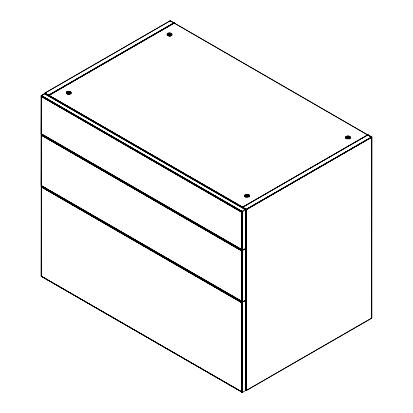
<?xml version="1.0" encoding="UTF-8"?>
<svg xmlns="http://www.w3.org/2000/svg" width="413" height="413" viewBox="0 0 413 413"><rect width="100%" height="100%" fill="white"/><g stroke="black" fill="none" stroke-linecap="round" stroke-linejoin="round"><path stroke-width="0.62" d="M242.632 249.968L242.632 211.662L41.248 95.579L41.176 133.874L242.116 249.88C243.247 250.299 241.491 249.416 242.116 249.88L242.116 211.962L41.176 95.847L242.209 211.91L242.209 249.937L241.775 249.519L241.775 212.158L41.326 96.43L41.181 95.955M245.936 299.311C245.957 301.32 242.121 300.757 241.734 302.714L241.734 391.834L242.477 392.35L245.766 390.497L245.833 300.396L245.322 300.174L244.3 300.896M245.766 248.672L245.322 248.414L245.957 248.564L245.885 299.802L245.833 248.636L245.57 248.358L245.766 299.915L245.322 299.652M245.322 390.233L245.766 390.497L245.885 300.365M370.76 136.729L371.824 137.09L371.643 318.165L371.731 136.873L367.74 134.777L242.405 207.393L48.832 95.362L242.586 207.037L242.405 207.393M242.555 301.758L242.632 250.484L41.248 134.395L41.176 185.633L242.477 301.769L242.632 250.484L242.477 301.769L242.477 250.572L41.248 134.395L41.186 185.628L41.3 134.333L242.555 250.526M242.477 392.35L242.477 302.331L41.248 186.155L41.186 276.209L242.477 392.35L242.632 302.244L41.3 186.093L41.176 276.214L242.116 392.221L242.116 302.543L41.176 186.423L242.209 302.486L242.209 392.278L241.744 391.906M245.322 247.893L245.766 248.156L245.833 209.814L245.57 209.536L245.766 248.156L242.116 250.268L241.734 250.954L241.734 301.258L242.116 301.64L242.116 250.784L41.176 134.664L242.209 250.727L242.209 301.696L241.775 301.278L241.775 250.98L41.326 135.252L41.181 134.772M245.936 247.547L245.766 248.156L245.885 209.789L44.578 93.622L41.362 95.465L41.367 133.812L41.811 134.029L41.377 133.884M245.766 299.915L245.885 248.605L245.513 248.352M41.212 133.853L242.477 250.01L242.632 211.662L242.555 249.999L41.326 133.791M66.436 93.452L66.447 92.192C67.422 90.705 71.335 90.87 70.969 93.044C69.993 94.531 66.08 94.365 66.447 92.192L66.416 93.756M167.275 35.528L167.306 33.964C168.282 32.472 172.19 32.637 171.829 34.811C170.848 36.303 166.94 36.137 167.306 33.964L167.523 35.095L167.306 33.964L167.188 35.497M67.913 93.044L67.975 91.314C66.736 92.522 68.806 93.183 67.913 94.262M168.772 34.811L168.829 33.081C167.59 34.294 169.66 34.955 168.772 36.034M68.336 94.587L68.336 91.263L68.181 93.606L66.632 92.713M169.196 36.359L169.196 33.035L169.041 35.379L167.492 34.485M67.04 92.827L68.166 93.446L68.336 91.263M167.9 34.599L169.02 35.219L169.196 33.035M173.083 22.601C177.853 24.826 166.103 18.126 171.571 21.729M67.489 92.848L67.629 91.397C67.918 92.6 66.034 94.309 66.591 91.996L66.891 93.039L66.787 91.81L67.025 92.94L67.309 91.505C67.097 93.384 67.938 93.106 67.629 91.397M168.349 34.62L168.489 33.164C168.772 34.367 166.893 36.081 167.446 33.763L167.75 34.811L167.642 33.582L167.885 34.713L168.168 33.277C167.957 35.157 168.798 34.878 168.489 33.164M245.756 300.318L245.513 300.112L245.766 390.497L245.936 389.887M67.789 92.951L67.975 91.314L68.166 93.446M168.643 34.723L168.829 33.081L169.02 35.219M44.578 93.622L245.957 209.742L241.734 212.184L41.367 96.497C41.599 95.253 45.007 92.94 45.399 94.169M41.377 186.95L41.811 186.304L41.367 187.079M41.367 135.273L41.811 134.545L41.367 135.319M41.228 96.188L241.935 212.065L242.116 249.88L241.734 249.493L241.734 212.137C242.194 210.728 245.265 208.823 245.766 209.85L44.506 93.653L45.358 94.102L44.955 93.911M244.764 195.406C244.888 197.517 248.993 197.564 249.488 195.617C248.9 193.439 244.052 193.826 244.764 196.511M345.624 137.173C345.743 139.289 349.847 139.331 350.348 137.39C349.754 135.206 344.912 135.593 345.624 138.283M48.77 95.517L48.941 95.233M174.126 23.071L48.858 95.393M241.853 301.387L241.853 250.934L41.377 135.19L41.811 134.545M241.832 249.72L241.744 212.055L242.183 211.404L241.734 212.184M44.95 93.137L48.935 95.439L73.524 81.247M170.063 20.857L174.09 23.18L173.873 22.849M242.632 207.264L246.618 209.567L242.539 207.212L368.138 134.798M246.287 390.517L246.287 209.376L246.287 390.517L246.618 390.311L246.215 390.497L246.251 209.355L371.783 136.925L371.824 318.087L246.287 390.517L246.287 209.376L371.803 136.956M241.765 250.789L242.178 250.226L241.734 251.001L245.957 248.564L245.456 248.358M41.398 96.286L41.811 95.723L41.367 96.497M41.398 186.867L41.811 186.304M242.441 207.238L44.862 93.085L170.388 20.65M242.178 301.986L241.734 302.714L242.761 301.991C240.258 304.417 243.123 300.421 241.734 302.76L245.957 300.323L245.766 390.497M241.734 212.137L242.178 211.41M241.734 250.954L242.178 250.226M245.921 247.965L245.518 247.733L245.957 247.774M174.271 23.128L371.772 137.312L370.786 136.703M245.766 248.156L245.957 209.742M246.499 390.435L246.499 209.499L371.819 137.147M367.797 134.891L369.805 136.094M244.346 300.876L245.451 300.122L245.766 300.432M44.888 93.101L170.461 20.671M48.688 95.295L174.136 22.87M48.775 95.341L174.141 22.963M74.639 80.597L78.553 78.341M80.225 77.37L81.346 76.73M82.461 76.08L86.374 73.824M88.046 72.858L89.167 72.213M90.282 71.568L94.195 69.312M95.31 68.661L96.988 67.696M98.103 67.051L132.191 47.376M133.306 46.726L137.219 44.47M138.892 43.504L140.012 42.859M141.127 42.214L145.04 39.958M146.713 38.987L147.833 38.342M148.948 37.697L155.655 33.825M156.77 33.179L173.532 23.505M242.555 211.709L41.3 95.511L41.181 133.874L41.248 95.579L242.477 211.755L242.477 250.01M41.181 276.214L242.632 392.309L242.632 302.244L242.555 392.34L41.3 276.142M242.534 207.212L368.107 134.788M246.215 209.334L371.715 137.152L246.582 209.546L246.582 390.357M371.819 137.044L246.411 209.448L246.411 390.491M246.251 390.512L371.772 318.056L371.731 136.873M48.538 95.207L48.935 95.439L46.54 93.963M242.183 249.71L242.023 212.014L41.197 96.069M241.879 392.087L242.178 392.051L241.775 391.86L241.775 302.739L41.326 187.012L41.181 186.537M241.744 301.325L242.178 301.469L41.3 185.566L41.377 135.19M241.93 301.526L242.023 250.836L41.197 134.891M41.367 185.571L41.811 185.788L41.367 185.571L41.362 134.287M41.362 186.046L41.367 276.152L41.811 276.369L41.507 276.405L41.811 276.369L41.367 276.106L41.3 186.093L242.555 302.285M244.222 208.095L246.607 209.525M66.999 92.703L68.109 93.297L67.975 91.314L68.026 93.157M47.154 94.309L48.837 95.207M244.832 208.441L246.515 209.339M167.755 35.265L168.881 35.874L167.208 34.909M66.896 93.493L68.026 94.107L66.911 93.462M167.27 34.79L168.969 35.709L167.435 34.775M66.978 93.323L68.109 93.942L66.576 93.002M66.994 92.672L68.109 93.297L67.082 92.703M174.095 22.973L371.752 137.23M167.941 34.475L168.969 35.069L168.829 33.081L168.881 34.929M167.477 34.651L169.02 35.544L167.477 34.609M167.425 34.821L168.969 35.709M66.57 93.049L68.109 93.942M48.858 95.326L242.529 207.094M48.791 95.439L242.426 207.28M41.212 95.656L242.39 211.802L242.39 250.004M41.186 95.744L242.302 211.854L242.116 249.88M241.744 212.055L41.269 96.312L41.269 133.822M245.575 247.661L245.947 247.877M245.456 247.795L245.885 248.043M245.389 247.852L245.833 248.105M41.212 134.473L242.39 250.624L242.39 301.764L41.212 185.613M41.186 134.566L242.302 250.676L242.116 301.64M41.228 135.01L241.935 250.887L241.935 301.485M245.456 299.554L245.885 299.802M245.389 299.611L245.833 299.864M41.212 186.232L242.39 302.383L242.39 392.345M41.186 186.325L242.302 302.435L242.302 392.319L241.987 392.113M41.197 186.65L242.023 302.595L242.116 392.221M41.228 186.769L241.935 302.646L242.023 392.149M245.575 390.001L245.947 390.218M245.518 390.073L245.921 390.306M245.456 390.135L245.885 390.383M245.389 390.192L245.833 390.445M41.398 276.287L41.269 186.893L241.853 302.693L241.853 391.968M246.396 209.231L246.618 209.567M41.377 185.644L41.811 185.788L41.367 185.525L41.248 134.395M167.446 33.763L167.626 34.94M66.591 91.996L66.772 93.168M167.373 35.456L167.306 33.964L167.317 35.084M66.519 93.684L66.447 92.192L66.462 93.317M167.25 35.425L167.219 34.176L167.234 35.296M66.39 93.653L66.359 92.404L66.333 93.725M66.379 93.436L66.359 92.404L66.374 93.524M41.248 95.579L41.367 133.766M350.317 137.173L350.317 138.283M350.229 136.966L350.229 138.076M350.09 136.765L350.09 137.875M349.894 136.584L349.894 138.799M349.651 136.419L349.651 138.639M349.367 136.28L349.367 139.052M349.052 136.166L349.052 138.938M348.706 136.084L348.706 138.856M348.345 136.032L348.345 138.804M347.968 136.016L347.968 138.789M347.596 136.032L347.596 138.804M347.235 136.084L347.235 138.856M346.889 136.166L346.889 138.938M346.574 136.28L346.574 138.5M346.29 136.419L346.29 138.639M346.048 136.584L346.048 138.799M345.851 136.765L345.851 137.875M345.712 136.966L345.712 138.076M249.462 195.406L249.462 196.511M249.375 195.194L249.375 196.304M249.23 194.998L249.23 196.66M249.039 194.812L249.039 197.032M248.796 194.647L248.796 196.867M248.512 194.508L248.512 196.727M248.192 194.394L248.192 197.166M247.846 194.311L247.846 197.089M247.485 194.265L247.485 197.037M247.113 194.244L247.113 197.016M246.742 194.265L246.742 197.037M246.38 194.311L246.38 197.089M246.034 194.394L246.034 197.166M245.714 194.508L245.714 197.28M245.43 194.647L245.43 196.867M245.188 194.812L245.188 197.032M244.997 194.998L244.997 196.103M244.852 195.194L244.852 196.304M171.911 34.176L171.942 35.497M171.829 33.964L171.829 35.074M171.684 33.763L171.684 35.43M171.488 33.582L171.488 35.802M171.245 33.417L171.245 35.637M170.961 33.277L170.961 35.497M170.646 33.164L170.646 35.936M170.301 33.081L170.301 36.411M169.939 33.035L169.939 36.359M169.567 33.014L169.567 36.344M71.057 92.404L71.088 93.725M70.969 92.192L70.969 93.302M70.824 91.996L70.824 94.21M70.633 91.81L70.633 94.03M70.391 91.645L70.391 93.865M70.107 91.505L70.107 93.725M69.787 91.397L69.787 94.169M69.441 91.314L69.441 94.639M69.079 91.263L69.079 94.587M68.708 91.247L68.708 94.572M174.079 22.767L48.574 95.227L174.105 22.792M168.969 35.069L167.854 34.475L168.969 35.069M68.166 93.772L66.617 92.879L68.166 93.772M371.772 137.312L371.55 136.977L371.772 137.312"/></g></svg>
